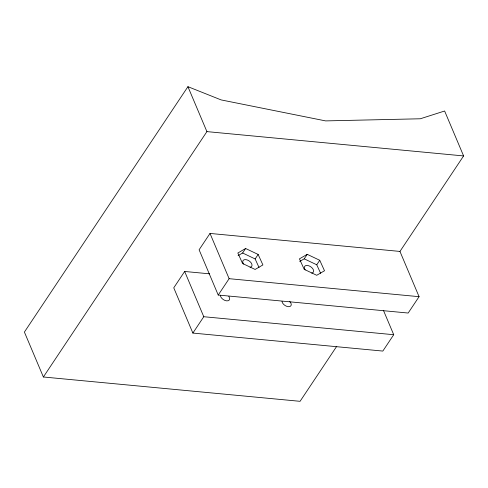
<?xml version="1.0" encoding="UTF-8"?>
<svg xmlns="http://www.w3.org/2000/svg" width="488" height="488" viewBox="0 0 488 488"><rect width="100%" height="100%" fill="white"/><g stroke="black" fill="none" stroke-linecap="round" stroke-linejoin="round"><path stroke-width="0.73" d="M399.959 251.43L210.011 233.435L199.104 249.789L218.221 295.039L408.169 313.04L419.076 296.68L399.959 251.43L463.6 155.934L444.623 111.008L420.29 118.779L325.594 120.902L221.131 99.912L187.929 86.681L24.4 332.066L43.377 376.992L300.071 401.319L336.738 346.297M43.377 376.992L206.912 131.614L187.929 86.681M209.633 273.835L184.659 271.468L173.758 287.822L192.876 333.072L382.824 351.073L393.725 334.713L383.434 310.35M238.083 255.639L242.615 252.998L245.616 248.496L258.146 254.449L262.898 264.929L255.12 269.455L242.591 263.502L237.839 253.022L245.616 248.496M192.876 333.072L203.777 316.718L184.659 271.468M218.221 295.039L229.122 278.685L210.011 233.435M259.012 267.461L255.145 258.945L258.146 254.449M299.687 261.476L304.225 258.835L307.22 254.333L319.75 260.287L324.502 270.761L316.73 275.293L304.201 269.339L299.443 258.86L307.22 254.333M320.616 273.298L316.755 264.783L319.75 260.287M206.912 131.614L463.6 155.934M229.122 278.685L419.076 296.68M203.777 316.718L393.725 334.713M304.225 258.835L316.755 264.783M242.615 252.998L255.145 258.945M228.817 296.411A5.203 3.099 33.7 0 1 226.645 300.858A5.203 3.099 33.7 0 1 220.387 295.612M289.591 301.279A5.203 3.099 33.7 0 1 288.804 306.714A5.203 3.099 33.7 0 1 281.991 301.45M305.183 269.907A5.203 3.099 33.7 0 1 306.275 265.49A5.203 3.099 33.7 0 1 312.771 268.717A5.203 3.099 33.7 0 1 311.673 273.134M243.579 264.069A5.203 3.099 33.7 0 1 244.671 259.653A5.203 3.099 33.7 0 1 251.167 262.88A5.203 3.099 33.7 0 1 250.069 267.296"/></g></svg>
